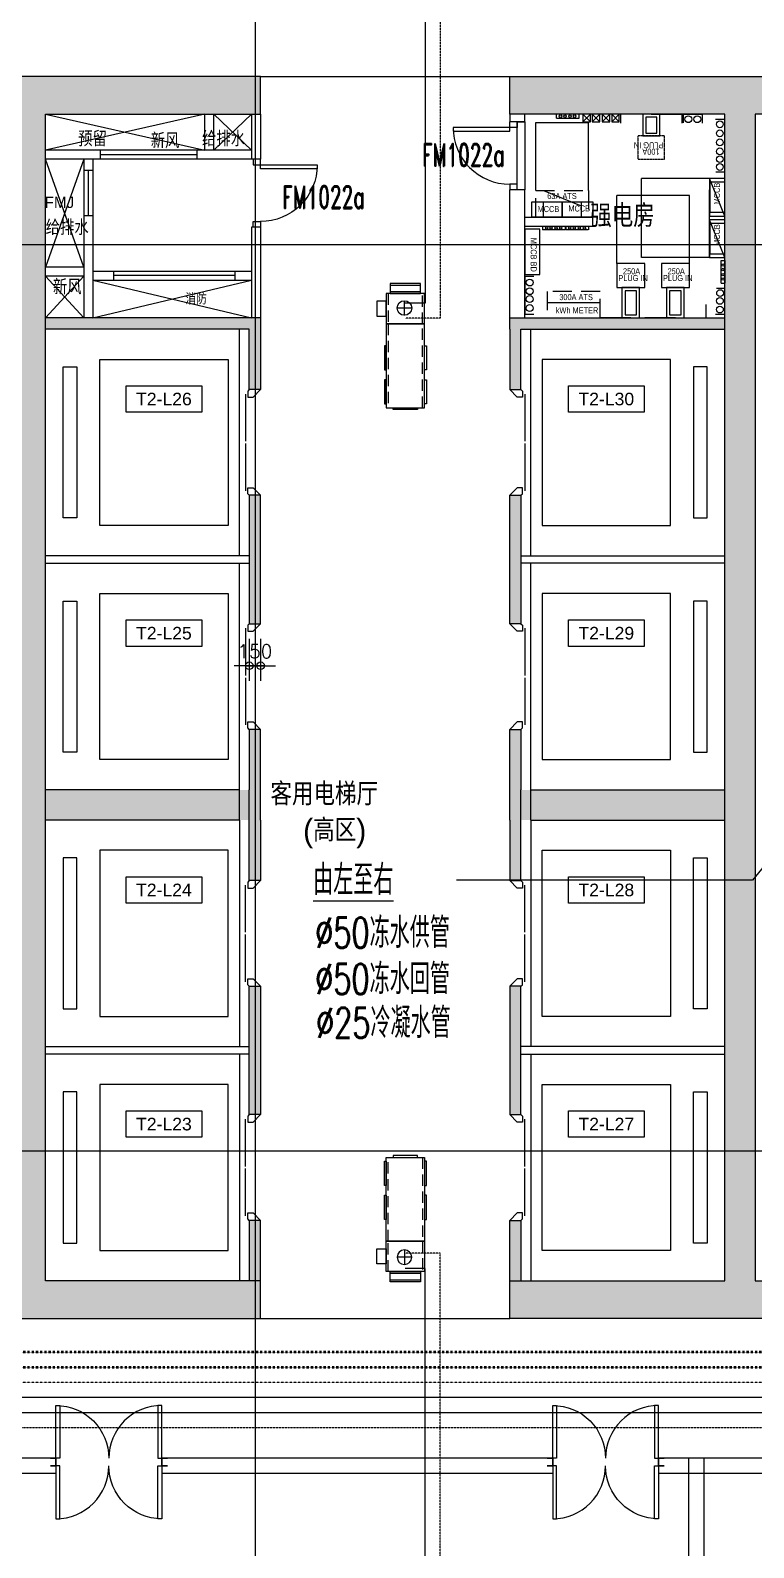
# Model space of a CAD drawing. Header units: inches. Extents: x -10386 to 73614, y -7144 to 52256.
# Drawn here: x 21020 to 30602, y 11104 to 31194 of the extents above; entities that cross this region are included whole.
import ezdxf
from ezdxf.enums import TextEntityAlignment as Align

# ---------------------------------------------------------------- set-up
doc = ezdxf.new("R2010")
doc.units = ezdxf.units.IN
doc.header["$MEASUREMENT"] = 0
for name, pattern in [('C-1205-1217-T2 PLAN$0$DASHDOT1', [0.6, 0.4, -0.1, 0, -0.1]), ('DASH1', [0.35, 0.25, -0.1]), ('DASH2', [0.6, 0.5, -0.1]), ('DASHED', [0.75, 0.5, -0.25]), ('HIDDEN', [0.375, 0.25, -0.125])]:
    doc.linetypes.add(name, pattern=pattern)
for name, color, linetype in [('arch', 8, 'Continuous'), ('暖-设备-AHU', 6, 'Continuous'), ('暖-设备-VAV', 6, 'Continuous'), ('暖通-空调-水管標注', 4, 'Continuous')]:
    doc.layers.add(name, color=color, linetype=linetype)
for name, color, linetype, lineweight in [('暖通-空调-冷凝水管', 140, 'DASH2', 50), ('暖通-空调-冷水供水管', 4, 'Continuous', 25), ('暖通-空调-冷水回水管', 4, 'DASHED', 25), ('暖通-空调-热水供水管', 1, 'Continuous', 25), ('暖通-空调-热水回水管', 1, 'DASHED', 25)]:
    doc.layers.add(name, color=color, linetype=linetype, lineweight=lineweight)
doc.styles.add('C-1205-1217-T2 PLAN$0$SA-RS-HZ15', font='sa-rs.shx', dxfattribs={"height": 150, "bigfont": 'sa-hz.shx'})
doc.styles.add('ELV', font='romans.shx', dxfattribs={"width": 0.8})
doc.styles.add('SA-RS-HZ15', font='sa-rs.shx', dxfattribs={"height": 150, "bigfont": 'sa-hz.shx'})
doc.styles.add('SA-RS-HZ2', font='sa-rs.shx', dxfattribs={"height": 200, "bigfont": 'sa-hz.shx'})
doc.styles.add('SIMPLEX', font='romand.shx', dxfattribs={"bigfont": 'sa-hz.shx'})
doc.styles.get("Standard").update_dxf_attribs({"font": 'arial.ttf'})
doc.styles.add('TXT2', font='romans.shx', dxfattribs={"height": 180})
doc.styles.add('XD2008', font='TXT1.SHX', dxfattribs={"width": 0.7, "bigfont": 'HZDX.SHX'})
doc.dimstyles.new('BTXT2', dxfattribs={"dimscale": 100, "dimtxt": 2.5, "dimasz": 1, "dimexe": 2, "dimexo": 2, "dimgap": 1, "dimtad": 1, "dimdec": 0, "dimrnd": 1, "dimzin": 0, "dimdsep": 46, "dimtxsty": 'TXT2', "dimblk": 'CIRDIM', "dimcen": 1, "dimdle": 2, "dimclrt": 7, "dimadec": 0, "dimazin": 0, "dimtfac": 1, "dimtdec": 0, "dimtix": 1, "dimtmove": 2, "dimatfit": 3, "dimfxl": 1, "dimtvp": 0.7, "dimtolj": 1, "dimtzin": 0, "dimarcsym": 0})
doc.dimstyles.new('ELV', dxfattribs={"dimtxt": 250, "dimasz": 500, "dimexe": 100, "dimexo": 100, "dimgap": 100, "dimtad": 1, "dimdec": 0, "dimrnd": 10, "dimzin": 0, "dimdsep": 46, "dimtxsty": 'ELV', "dimblk": 'OBLIQUE', "dimcen": 100, "dimclrd": 256, "dimclre": 256, "dimclrt": 256, "dimadec": 0, "dimazin": 0, "dimtfac": 1, "dimtdec": 0, "dimtofl": 0, "dimtmove": 0, "dimatfit": 3, "dimfxl": 1, "dimtolj": 1, "dimtzin": 0, "dimarcsym": 0})

# ---------------------------------------------------------------- blocks, each defined once
blk = doc.blocks.new('CIRDIM')
at = {"color": 0}
blk.add_line((2, 0), (-1, 0), dxfattribs=at)
blk.add_circle((0, 0), 0.5, dxfattribs=at)
blk = doc.blocks.new('*D17')
at = {"layer": 'arch', "color": 0, "lineweight": -2, "transparency": 16777216}
for p, q in [((23920, 23137), (23920, 22582)), ((24070, 23137), (24070, 22582)), ((23820, 22782), (23720, 22782)), ((23920, 22782), (24070, 22782)), ((24170, 22782), (24270, 22782))]:
    blk.add_line(p, q, dxfattribs=at)
at = {"layer": 'Defpoints', "color": 0, "transparency": 16777216}
for p in [(23920, 23337), (24070, 23337), (24070, 22782)]:
    blk.add_point(p, dxfattribs=at)
at = {"layer": 'arch', "color": 0, "lineweight": -2, "transparency": 16777216, "xscale": 100, "yscale": 100, "zscale": 100}
blk.add_blockref('CIRDIM', (23920, 22782), dxfattribs=at)
at = {"layer": 'arch', "color": 0, "lineweight": -2, "transparency": 16777216, "xscale": 100, "yscale": 100, "zscale": 100, "rotation": 180}
blk.add_blockref('CIRDIM', (24070, 22782), dxfattribs=at)
at = {"layer": 'arch', "color": 7, "transparency": 16777216, "insert": (23995, 22972), "char_height": 180, "attachment_point": 5, "style": 'TXT2'}
blk.add_mtext('\\A1;150', dxfattribs=at)
blk = doc.blocks.new('A$C1B2B0464')
for p, q in [((-193, 266), (-386, 266)), ((-290, 363), (-290, 170))]:
    blk.add_line(p, q)
blk.add_circle((-290, 266), 96.8)
at = {"layer": '暖-设备-VAV', "ltscale": 600}
for points in [[(-616, 77), (-480, 77), (-480, 480), (-616, 480)], [(-480, 532), (-480, 25), (-80, 25), (-80, 532)], [(-80, 532), (-80, 25), (-80, 25), (-80, 532)], [(-80, 532), (-80, 25), (1030, 25), (1030, 532)], [(529, 532), (209, 532), (209, 557), (529, 557)], [(980, 532), (660, 532), (660, 557), (980, 557)], [(1030, 118), (1030, 438), (1055, 438), (1055, 118)], [(-380, 25), (-380, -101), (-180, -101), (-180, 25)], [(529, 25), (209, 25), (209, 0), (529, 0)], [(980, 25), (660, 25), (660, 0), (980, 0)]]:
    blk.add_lwpolyline(points, close=True, dxfattribs=at)
at = {"layer": '暖-设备-VAV', "color": 1, "ltscale": 600}
for points in [[(-591, 77), (-591, 480), (-616, 480), (-616, 77)], [(-480, 77), (-480, 480), (-505, 480), (-505, 77)]]:
    blk.add_lwpolyline(points, close=True, dxfattribs=at)
at = {"layer": '暖-设备-VAV', "color": 1, "linetype": 'HIDDEN', "ltscale": 600}
for points in [[(-480, 507), (-480, 50), (-80, 50), (-80, 507)], [(-80, 507), (-80, 50), (-80, 50), (-80, 507)], [(-80, 507), (-80, 50), (1030, 50), (1030, 507)]]:
    blk.add_lwpolyline(points, close=True, dxfattribs=at)
blk = doc.blocks.new('_Oblique')
at = {"color": 0, "lineweight": -2}
blk.add_line((-0.5, -0.5), (0.5, 0.5), dxfattribs=at)

msp = doc.modelspace()

# ---------------------------------------------------------------- hatches: boundary and pattern name
at = {"layer": 'arch'}
for points in [[(24070, 30082.5), (24070, 30582.5), (20820, 30582.5), (20820, 14137.5), (24070, 14137.5), (24070, 14637.5), (21220, 14637.5), (21220, 30082.5)], [(30620, 14637.5), (33470, 14637.5), (33470, 14137.5), (27370, 14137.5), (27370, 14637.5), (30220, 14637.5), (30220, 30082.5), (27370, 30082.5), (27370, 30582.5), (33470, 30582.5), (33470, 30082.5), (30620, 30082.5)], [(24070, 27237.5), (23920, 27237.5), (23920, 26437.5), (24070, 26437.5)], [(27370, 27237.5), (27520, 27237.5), (27520, 26437.5), (27370, 26437.5)], [(24070, 25037.5), (23920, 25037.5), (23920, 23337.5), (24070, 23337.5)], [(27370, 25037.5), (27520, 25037.5), (27520, 23337.5), (27370, 23337.5)], [(24070, 21937.5), (23920, 21937.5), (23920, 21137.5), (24070, 21137.5)], [(27370, 21937.5), (27520, 21937.5), (27520, 21137.5), (27370, 21137.5)], [(24070, 21137.5), (23920, 21137.5), (23920, 20737.5), (24070, 20737.5)], [(27520, 21137.5), (27370, 21137.5), (27370, 20737.5), (27520, 20737.5)], [(24070, 19937.5), (23920, 19937.5), (23920, 20737.5), (24070, 20737.5)], [(27370, 19937.5), (27520, 19937.5), (27520, 20737.5), (27370, 20737.5)], [(24070, 16837.5), (23920, 16837.5), (23920, 18537.5), (24070, 18537.5)], [(27370, 16837.5), (27520, 16837.5), (27520, 18537.5), (27370, 18537.5)], [(24070, 14637.5), (23920, 14637.5), (23920, 15437.5), (24070, 15437.5)], [(27370, 14637.5), (27520, 14637.5), (27520, 15437.5), (27370, 15437.5)]]:
    msp.add_hatch(color=256, dxfattribs=at).paths.add_polyline_path(points)
h = msp.add_hatch(color=256, dxfattribs=at)
h.paths.add_polyline_path([(30220, 27387.5), (27370, 27387.5), (27370, 27237.5), (30220, 27237.5)])
h.paths.add_polyline_path([(24000, 27387.5), (21220, 27387.5), (21220, 27237.5), (24000, 27237.5)])
h.paths.add_polyline_path([(24070, 27387.5), (24000, 27387.5), (24000, 27237.5), (24070, 27237.5)])
h = msp.add_hatch(color=256, dxfattribs=at)
h.paths.add_polyline_path([(23920, 20737.5), (23920, 21137.5), (21220, 21137.5), (21220, 20737.5)])
h.paths.add_polyline_path([(30220, 20737.5), (30220, 21137.5), (27520, 21137.5), (27520, 20737.5)])

# ---------------------------------------------------------------- linework, layer by layer
for p, q in [((24070, 30582.5), (27370, 30582.5)), ((21220, 30082.5), (23330, 29607.5)), ((23330, 30082.5), (21220, 29607.5)), ((23330, 29607.5), (23330, 30082.5)), ((23450, 29607.5), (23450, 30082.5)), ((23450, 30082.5), (23950, 29607.5)), ((23950, 30082.5), (23450, 29607.5)), ((23950, 30082.5), (23950, 29487.5)), ((24070, 30082.5), (24070, 29487.5)), ((27370, 30082.5), (27370, 29982.5)), ((27570, 29982.5), (27370, 29982.5)), ((27570, 29982.5), (27570, 30082.5)), ((27715.9, 29072.5), (27715.9, 29972.5)), ((27715.9, 29972.5), (28415.9, 29972.5)), ((28288.8, 30082.5), (27988.8, 30082.5)), ((27988.8, 30032.5), (27988.8, 30082.5)), ((27988.8, 30032.5), (28288.8, 30032.5)), ((28288.8, 30032.5), (28288.8, 30082.5)), ((28438.8, 30082.5), (28338.8, 29982.5)), ((28338.8, 30082.5), (28438.8, 29982.5)), ((28415.9, 29072.5), (28415.9, 29972.5)), ((28563.8, 30082.5), (28463.8, 29982.5)), ((28463.8, 30082.5), (28563.8, 29982.5)), ((28697.3, 30082.5), (28597.3, 29982.5)), ((28597.3, 30082.5), (28697.3, 29982.5)), ((28822.3, 30082.5), (28722.3, 29982.5)), ((28722.3, 30082.5), (28822.3, 29982.5)), ((28838.8, 30082.5), (28838.8, 29963.5)), ((29244.8, 30082.5), (28838.8, 30082.5)), ((28838.8, 30082.5), (28838.8, 29968)), ((29244.8, 30082.5), (29650.8, 30082.5)), ((29650.8, 30082.5), (29650.8, 29963.5)), ((29670.3, 30082.5), (29670.3, 29968)), ((29670.3, 30082.5), (29920.3, 30082.5)), ((29920.3, 30082.5), (29920.3, 29963.5)), ((30094.8, 30018), (30219.8, 30018)), ((30219.8, 29318), (30219.8, 30018)), ((23950, 29607.5), (21220, 29607.5)), ((21950, 29487.5), (21950, 29607.5)), ((23230, 29487.5), (23230, 29607.5)), ((21730, 28057.5), (21220, 29487.5)), ((21730, 29487.5), (21220, 28057.5)), ((23950, 29487.5), (21220, 29487.5)), ((21730, 29487.5), (21730, 27387.5)), ((21850, 29337.5), (21730, 29337.5)), ((21850, 29487.5), (21850, 27387.5)), ((24070, 29487.5), (23950, 29487.5)), ((30016.6, 29231.3), (29116.6, 29231.3)), ((29116.6, 28186.4), (29116.6, 29231.3)), ((30219.8, 28733.9), (30016.6, 29231.3)), ((30219.8, 29318), (30100.7, 29318)), ((27370, 27237.5), (27370, 29082.5)), ((27570, 29082.5), (27370, 29082.5)), ((27570, 27387.5), (27570, 29082.5)), ((27815.9, 29072.5), (28315.9, 28869.3)), ((29750.3, 29007.5), (28789.3, 29007.2)), ((28789.3, 28107.2), (28789.3, 29007.2)), ((29750.3, 28107.5), (29750.3, 29007.5)), ((30016.6, 28183.9), (30016.6, 29083.9)), ((21850, 28737.5), (21730, 28737.5)), ((23950, 28587.5), (23950, 27387.5)), ((24070, 28587.5), (23950, 28587.5)), ((24070, 28587.5), (24070, 27237.5)), ((27570, 28722.5), (28470, 28722.5)), ((27570, 28602.5), (28470, 28602.5)), ((27804.5, 28602.5), (28104.5, 28602.5)), ((27804.5, 28602.5), (27804.5, 28552.5)), ((28104.5, 28552.5), (27804.5, 28552.5)), ((28104.5, 28602.5), (28104.5, 28552.5)), ((28112, 28602.5), (28412, 28602.5)), ((28112, 28602.5), (28112, 28552.5)), ((28412, 28552.5), (28112, 28552.5)), ((28412.1, 28602.5), (28412.1, 28552.5)), ((28470, 28602.5), (28470, 28722.5)), ((30219.8, 28186.4), (30016.6, 28683.9)), ((30016.6, 28186.4), (29116.6, 28186.4)), ((30169.8, 27846), (30169.8, 28146)), ((30169.8, 28146), (30219.8, 28146)), ((30219.8, 28146), (30219.8, 27846)), ((21730, 28057.5), (21220, 28057.5)), ((21730, 27937.5), (21220, 27937.5)), ((21730, 27387.5), (21220, 27937.5)), ((21730, 27937.5), (21220, 27387.5)), ((21850, 28007.5), (23950, 28007.5)), ((22125, 27887.5), (22125, 28007.5)), ((23733.8, 27887.5), (23733.8, 28007.5)), ((27570, 27937.6), (27689, 27937.6)), ((27570, 27937.5), (27570, 27437.6)), ((21850, 27887.5), (23950, 27887.5)), ((21850, 27387.5), (23950, 27887.5)), ((21850, 27887.5), (23950, 27387.5)), ((30220, 27774.8), (30108, 27774.8)), ((30169.8, 27846), (30219.8, 27846)), ((30220, 27437.5), (30220, 27774.8)), ((28568.3, 27387.5), (28568.3, 27562.7)), ((29971.3, 27387.5), (29971.3, 27562.7)), ((29971.3, 27387.5), (29971.3, 27562.7)), ((24070, 27387.5), (21220, 27387.5)), ((27370, 27387.5), (30220, 27387.5)), ((27570, 27437.6), (27689, 27437.6)), ((28974.3, 27387.5), (28568.3, 27387.5)), ((28974.3, 27387.5), (29380.3, 27387.5)), ((29565.3, 27387.5), (29159.3, 27387.5)), ((29565.3, 27387.5), (29971.3, 27387.5)), ((30095, 27437.5), (30220.2, 27437.5)), ((23920, 27237.5), (21220, 27237.5)), ((27520, 27237.5), (30220, 27237.5)), ((23790, 21137.5), (21220, 21137.5)), ((23790, 20737.5), (23790, 21137.5)), ((23920, 20737.5), (23920, 21137.5)), ((24070, 20737.5), (24070, 21137.5)), ((27370, 20737.5), (27370, 21137.5)), ((27520, 20737.5), (27520, 21137.5)), ((27650, 21137.5), (30220, 21137.5)), ((27650, 20737.5), (27650, 21137.5)), ((23790, 20737.5), (21220, 20737.5)), ((27650, 20737.5), (30220, 20737.5)), ((24070, 14137.5), (27370, 14137.5))]:
    msp.add_line(p, q, dxfattribs=at)
at = {"layer": 'arch', "linetype": 'DASH1'}
for p, q in [((23230, 29547.5), (21950, 29547.5)), ((21790, 28737.5), (21790, 29337.5)), ((23733.8, 27947.5), (22125, 27947.5))]:
    msp.add_line(p, q, dxfattribs=at)
at = {"layer": 'arch', "ltscale": 0.05}
msp.add_line((28568.3, 27587.5), (27868.3, 27587.5), dxfattribs=at)
at = {"layer": 'arch', "extrusion": (0, 0, -1)}
for p, q in [((23790, 24237.5), (23790, 27237.5)), ((27650, 24237.5), (27650, 27237.5)), ((23870, 26377.5), (23870, 25752.5)), ((27570, 26377.5), (27570, 25752.5)), ((23870, 25722.5), (23870, 25097.5)), ((27570, 25722.5), (27570, 25097.5)), ((23920, 25037.5), (23920, 23337.5)), ((24070, 25037.5), (23920, 25037.5)), ((24070, 23337.5), (24070, 25037.5)), ((27370, 23337.5), (27370, 25037.5)), ((27370, 25037.5), (27520, 25037.5)), ((27520, 25037.5), (27520, 23337.5)), ((23920, 24237.5), (21220, 24237.5)), ((21220, 24137.5), (23920, 24137.5)), ((23790, 21137.5), (23790, 24137.5)), ((27520, 24237.5), (30220, 24237.5)), ((30220, 24137.5), (27520, 24137.5)), ((27650, 21137.5), (27650, 24137.5)), ((23920, 23337.5), (24070, 23337.5)), ((27520, 23337.5), (27370, 23337.5)), ((23870, 23277.5), (23870, 22652.5)), ((27570, 23277.5), (27570, 22652.5)), ((23870, 22622.5), (23870, 21997.5)), ((27570, 22622.5), (27570, 21997.5)), ((23790, 20737.5), (23790, 17737.5)), ((27650, 20737.5), (27650, 17737.5)), ((23870, 19252.5), (23870, 19877.5)), ((27570, 19252.5), (27570, 19877.5)), ((23870, 18597.5), (23870, 19222.5)), ((27570, 18597.5), (27570, 19222.5)), ((23920, 16837.5), (23920, 18537.5)), ((23920, 18537.5), (24070, 18537.5)), ((24070, 18537.5), (24070, 16837.5)), ((27520, 18537.5), (27370, 18537.5)), ((27370, 18537.5), (27370, 16837.5)), ((27520, 16837.5), (27520, 18537.5)), ((21220, 17737.5), (23920, 17737.5)), ((30220, 17737.5), (27520, 17737.5)), ((23920, 17637.5), (21220, 17637.5)), ((23790, 17637.5), (23790, 14637.5)), ((27520, 17637.5), (30220, 17637.5)), ((27650, 17637.5), (27650, 14637.5)), ((23870, 16152.5), (23870, 16777.5)), ((24070, 16837.5), (23920, 16837.5)), ((27370, 16837.5), (27520, 16837.5)), ((27570, 16152.5), (27570, 16777.5)), ((23870, 15497.5), (23870, 16122.5)), ((27570, 15497.5), (27570, 16122.5))]:
    msp.add_line(p, q, dxfattribs=at)
at = {"layer": 'arch', "linetype": 'C-1205-1217-T2 PLAN$0$DASHDOT1', "ltscale": 2}
for p, q in [((21360, 12287.5), (12560, 12287.5)), ((27940.2, 12287.5), (22760, 12287.5)), ((38160, 12287.5), (29340.2, 12287.5)), ((29744.5, 140), (29744.5, 12287.5)), ((29944.5, 140), (29944.5, 12287.5)), ((21360, 12087.5), (12560, 12087.5)), ((27940.2, 12087.5), (22760, 12087.5)), ((38160, 12087.5), (29340.2, 12087.5))]:
    msp.add_line(p, q, dxfattribs=at)
at = {"layer": 'arch', "ltscale": 0.02}
for points in [[(24000, 48856.2), (24000, -1780)], [(-4918.1, 28360), (61637.1, 28360)], [(-5389.1, 16360), (61166.2, 16360)]]:
    msp.add_lwpolyline(points, dxfattribs=at)
at = {"layer": 'arch'}
msp.add_lwpolyline([(24070, 30082.5), (24070, 30582.5), (20820, 30582.5), (20820, 14137.5), (24070, 14137.5), (24070, 14637.5), (21220, 14637.5), (21220, 30082.5), (24070, 30082.5)], dxfattribs=at)
for points in [[(30620, 14637.5), (33470, 14637.5), (33470, 14137.5), (27370, 14137.5), (27370, 14637.5), (30220, 14637.5), (30220, 30082.5), (27370, 30082.5), (27370, 30582.5), (33470, 30582.5), (33470, 30082.5), (30620, 30082.5)], [(27470, 29982.5), (27570, 29982.5), (27570, 29082.5), (27470, 29082.5)], [(28338.8, 29982.5), (28438.8, 29982.5), (28438.8, 30082.5), (28338.8, 30082.5)], [(28463.8, 29982.5), (28563.8, 29982.5), (28563.8, 30082.5), (28463.8, 30082.5)], [(28597.3, 29982.5), (28697.3, 29982.5), (28697.3, 30082.5), (28597.3, 30082.5)], [(28722.3, 29982.5), (28822.3, 29982.5), (28822.3, 30082.5), (28722.3, 30082.5)], [(29357.2, 30082.5), (29132.4, 30082.5), (29132.4, 29795.5), (29357.2, 29795.5)], [(29357.2, 30082.5), (29132.4, 30082.5), (29132.4, 29795.5), (29357.2, 29795.5)], [(29318.5, 30043.1), (29175, 30043.1), (29175, 29832.6), (29318.5, 29832.6)], [(29318.5, 30043.1), (29175, 30043.1), (29175, 29832.6), (29318.5, 29832.6)], [(30016.6, 29231.3), (30016.6, 28733.9), (30219.8, 28733.9), (30219.8, 29231.3)], [(30019.8, 28785.1), (30219.8, 28785.1), (30219.8, 29185.1), (30019.8, 29185.1)], [(27662, 28722.5), (27662, 28922.5), (28062, 28922.5), (28062, 28722.5)], [(28315.9, 28722.5), (27815.9, 28722.5), (27815.9, 28925.7), (28315.9, 28925.7)], [(28070, 28722.5), (28070, 28922.5), (28470, 28922.5), (28470, 28722.5)], [(27770, 27962.5), (27770, 28562.5), (27570, 28562.5), (27570, 27962.5)], [(30016.6, 28683.9), (30016.6, 28186.4), (30219.8, 28186.4), (30219.8, 28683.9)], [(30019.8, 28235.1), (30219.8, 28235.1), (30219.8, 28635.1), (30019.8, 28635.1)], [(28789.3, 27787.5), (29159.3, 27787.5), (29159.3, 28107.5), (28789.3, 28107.5)], [(29380.3, 27787.5), (29750.3, 27787.5), (29750.3, 28107.5), (29380.3, 28107.5)], [(28856.8, 27387.5), (29091.8, 27387.5), (29091.8, 27787.5), (28856.8, 27787.5)], [(28897.8, 27428.5), (29050.8, 27428.5), (29050.8, 27746.5), (28897.8, 27746.5)], [(29447.8, 27387.5), (29682.8, 27387.5), (29682.8, 27787.5), (29447.8, 27787.5)], [(29488.8, 27428.5), (29641.8, 27428.5), (29641.8, 27746.5), (29488.8, 27746.5)], [(21940, 24637.5), (21940, 26837.5), (23640, 26837.5), (23640, 24637.5)], [(29500, 24637.5), (29500, 26837.5), (27800, 26837.5), (27800, 24637.5)], [(23289.8, 26137.5), (22289.8, 26137.5), (22289.8, 26487.5), (23289.8, 26487.5)], [(29150.2, 26137.5), (28150.2, 26137.5), (28150.2, 26487.5), (29150.2, 26487.5)], [(21940, 21537.5), (21940, 23737.5), (23640, 23737.5), (23640, 21537.5)], [(29500, 21537.5), (29500, 23737.5), (27800, 23737.5), (27800, 21537.5)], [(23289.8, 23037.5), (22289.8, 23037.5), (22289.8, 23387.5), (23289.8, 23387.5)], [(29150.2, 23037.5), (28150.2, 23037.5), (28150.2, 23387.5), (29150.2, 23387.5)], [(21940, 20337.5), (21940, 18137.5), (23640, 18137.5), (23640, 20337.5)], [(29500, 20337.5), (29500, 18137.5), (27800, 18137.5), (27800, 20337.5)], [(23289.8, 19637.5), (22289.8, 19637.5), (22289.8, 19987.5), (23289.8, 19987.5)], [(29150.5, 19637.5), (28150.5, 19637.5), (28150.5, 19987.5), (29150.5, 19987.5)], [(21940, 17237.5), (21940, 15037.5), (23640, 15037.5), (23640, 17237.5)], [(29500, 17237.5), (29500, 15037.5), (27800, 15037.5), (27800, 17237.5)], [(23289.8, 16537.5), (22289.8, 16537.5), (22289.8, 16887.5), (23289.8, 16887.5)], [(29150.2, 16537.5), (28150.2, 16537.5), (28150.2, 16887.5), (29150.2, 16887.5)]]:
    msp.add_lwpolyline(points, close=True, dxfattribs=at)
at = {"layer": 'arch', "extrusion": (0, 0, -1)}
for points in [[(-27470, 29982.5), (-27470, 29907.5), (-27370, 29907.5), (-27370, 29982.5)], [(-23970, 29487.5), (-23970, 29412.5), (-24070, 29412.5), (-24070, 29487.5)], [(-27470, 29082.5), (-27470, 29157.5), (-27370, 29157.5), (-27370, 29082.5)], [(-23970, 28587.5), (-23970, 28662.5), (-24070, 28662.5), (-24070, 28587.5)], [(-24070, 27237.5), (-24070, 26437.5), (-23920, 26437.5), (-23920, 27237.5)], [(-27370, 27237.5), (-27370, 26437.5), (-27520, 26437.5), (-27520, 27237.5)], [(-21455, 24737.5), (-21455, 26737.5), (-21635, 26737.5), (-21635, 24737.5), (-21455, 24737.5)], [(-29985, 24737.5), (-29985, 26737.5), (-29805, 26737.5), (-29805, 24737.5), (-29985, 24737.5)], [(-23920, 26437.5), (-23900, 26417.5), (-23900, 26337.5), (-23970, 26337.5), (-24070, 26437.5)], [(-27520, 26437.5), (-27540, 26417.5), (-27540, 26337.5), (-27470, 26337.5), (-27370, 26437.5)], [(-23920, 25037.5), (-23900, 25057.5), (-23900, 25137.5), (-23970, 25137.5), (-24070, 25037.5)], [(-27520, 25037.5), (-27540, 25057.5), (-27540, 25137.5), (-27470, 25137.5), (-27370, 25037.5)], [(-21455, 21637.5), (-21455, 23637.5), (-21635, 23637.5), (-21635, 21637.5), (-21455, 21637.5)], [(-29985, 21637.5), (-29985, 23637.5), (-29805, 23637.5), (-29805, 21637.5), (-29985, 21637.5)], [(-23920, 23337.5), (-23900, 23317.5), (-23900, 23237.5), (-23970, 23237.5), (-24070, 23337.5)], [(-27520, 23337.5), (-27540, 23317.5), (-27540, 23237.5), (-27470, 23237.5), (-27370, 23337.5)], [(-23920, 21937.5), (-23900, 21957.5), (-23900, 22037.5), (-23970, 22037.5), (-24070, 21937.5)], [(-24070, 21137.5), (-24070, 21937.5), (-23920, 21937.5), (-23920, 21137.5)], [(-27520, 21937.5), (-27540, 21957.5), (-27540, 22037.5), (-27470, 22037.5), (-27370, 21937.5)], [(-27370, 21137.5), (-27370, 21937.5), (-27520, 21937.5), (-27520, 21137.5)], [(-24070, 20737.5), (-24070, 19937.5), (-23920, 19937.5), (-23920, 20737.5)], [(-27370, 20737.5), (-27370, 19937.5), (-27520, 19937.5), (-27520, 20737.5)], [(-21455, 20237.5), (-21455, 18237.5), (-21635, 18237.5), (-21635, 20237.5), (-21455, 20237.5)], [(-29985, 20237.5), (-29985, 18237.5), (-29805, 18237.5), (-29805, 20237.5), (-29985, 20237.5)], [(-23920, 19937.5), (-23900, 19917.5), (-23900, 19837.5), (-23970, 19837.5), (-24070, 19937.5)], [(-27520, 19937.5), (-27540, 19917.5), (-27540, 19837.5), (-27470, 19837.5), (-27370, 19937.5)], [(-23920, 18537.5), (-23900, 18557.5), (-23900, 18637.5), (-23970, 18637.5), (-24070, 18537.5)], [(-27520, 18537.5), (-27540, 18557.5), (-27540, 18637.5), (-27470, 18637.5), (-27370, 18537.5)], [(-21455, 17137.5), (-21455, 15137.5), (-21635, 15137.5), (-21635, 17137.5), (-21455, 17137.5)], [(-29985, 17137.5), (-29985, 15137.5), (-29805, 15137.5), (-29805, 17137.5), (-29985, 17137.5)], [(-23920, 16837.5), (-23900, 16817.5), (-23900, 16737.5), (-23970, 16737.5), (-24070, 16837.5)], [(-27520, 16837.5), (-27540, 16817.5), (-27540, 16737.5), (-27470, 16737.5), (-27370, 16837.5)], [(-23920, 15437.5), (-23900, 15457.5), (-23900, 15537.5), (-23970, 15537.5), (-24070, 15437.5)], [(-27520, 15437.5), (-27540, 15457.5), (-27540, 15537.5), (-27470, 15537.5), (-27370, 15437.5)], [(-24070, 14637.5), (-24070, 15437.5), (-23920, 15437.5), (-23920, 14637.5)], [(-27370, 14637.5), (-27370, 15437.5), (-27520, 15437.5), (-27520, 14637.5)], [(-21285, 12287.5), (-21360, 12287.5), (-21360, 12187.5), (-21285, 12187.5)], [(-21285, 12187.5), (-21360, 12187.5), (-21360, 12287.5), (-21285, 12287.5)], [(-22835, 12287.5), (-22760, 12287.5), (-22760, 12187.5), (-22835, 12187.5)], [(-22835, 12187.5), (-22760, 12187.5), (-22760, 12287.5), (-22835, 12287.5)], [(-27865.2, 12287.5), (-27940.2, 12287.5), (-27940.2, 12187.5), (-27865.2, 12187.5)], [(-27865.2, 12187.5), (-27940.2, 12187.5), (-27940.2, 12287.5), (-27865.2, 12287.5)], [(-29415.2, 12287.5), (-29340.2, 12287.5), (-29340.2, 12187.5), (-29415.2, 12187.5)], [(-29415.2, 12187.5), (-29340.2, 12187.5), (-29340.2, 12287.5), (-29415.2, 12287.5)]]:
    msp.add_lwpolyline(points, dxfattribs=at)
for points in [[(-26620, 29907.5), (-26620, 29857.5), (-27370, 29857.5), (-27370, 29907.5), (-26620, 29907.5, -0.4142136), (-27370, 29157.5, -0.4142136)], [(-24820, 29412.5), (-24820, 29362.5), (-24070, 29362.5), (-24070, 29412.5), (-24820, 29412.5, 0.4142136), (-24070, 28662.5, 0.4142136)], [(-21360, 12987.5), (-21410, 12987.5), (-21410, 12287.5), (-21360, 12287.5), (-21360, 12987.5, 0.4142136), (-22060, 12287.5, 0.4142136)], [(-22760, 12987.5), (-22710, 12987.5), (-22710, 12287.5), (-22760, 12287.5), (-22760, 12987.5, -0.4142136), (-22060, 12287.5, -0.4142136)], [(-27940.2, 12987.5), (-27990.2, 12987.5), (-27990.2, 12287.5), (-27940.2, 12287.5), (-27940.2, 12987.5, 0.4142136), (-28640.2, 12287.5, 0.4142136)], [(-29340.2, 12987.5), (-29290.2, 12987.5), (-29290.2, 12287.5), (-29340.2, 12287.5), (-29340.2, 12987.5, -0.4142136), (-28640.2, 12287.5, -0.4142136)], [(-21360, 11487.5), (-21410, 11487.5), (-21410, 12187.5), (-21360, 12187.5), (-21360, 11487.5, -0.4142136), (-22060, 12187.5, -0.4142136)], [(-22760, 11487.5), (-22710, 11487.5), (-22710, 12187.5), (-22760, 12187.5), (-22760, 11487.5, 0.4142136), (-22060, 12187.5, 0.4142136)], [(-27940.2, 11487.5), (-27990.2, 11487.5), (-27990.2, 12187.5), (-27940.2, 12187.5), (-27940.2, 11487.5, -0.4142136), (-28640.2, 12187.5, -0.4142136)], [(-29340.2, 11487.5), (-29290.2, 11487.5), (-29290.2, 12187.5), (-29340.2, 12187.5), (-29340.2, 11487.5, 0.4142136), (-28640.2, 12187.5, 0.4142136)]]:
    msp.add_lwpolyline(points, format="xyb", dxfattribs=at)
at = {"layer": 'arch', "linetype": 'HIDDEN'}
msp.add_lwpolyline([(29421.7, 29795.5), (29067.8, 29795.5), (29067.8, 29489.5), (29421.7, 29489.5)], close=True, dxfattribs=at)
msp.add_lwpolyline([(29421.7, 29795.5), (29067.8, 29795.5), (29067.8, 29489.5), (29421.7, 29489.5)], close=True, dxfattribs=at)
at = {"layer": 'arch', "linetype": 'HIDDEN', "ltscale": 1000}
for points in [[(28415.9, 28722.5), (27715.9, 28722.5), (27715.9, 29072.5), (28415.9, 29072.5)], [(27868.3, 27387.5), (28568.3, 27387.5), (28568.3, 27737.5), (27868.3, 27737.5)]]:
    msp.add_lwpolyline(points, close=True, dxfattribs=at)
at = {"layer": 'arch'}
for centre, radius in [((28043.1, 30057.8), 16), ((28102.3, 30057.8), 16), ((28170, 30057.8), 16), ((28229.2, 30057.8), 16), ((29736.7, 30017.1), 45), ((29855.7, 30017.1), 45), ((30154.4, 29950.1), 45), ((30154.4, 29830.6), 45), ((30154.4, 29710.6), 45), ((30154.4, 29591.6), 45), ((30154.4, 29488.4), 45), ((30154.4, 29385.2), 45), ((27858.8, 28577.2), 16), ((27918, 28577.2), 16), ((27985.6, 28577.2), 16), ((28044.8, 28577.2), 16), ((28166.3, 28577.2), 16), ((28225.5, 28577.2), 16), ((28293.1, 28577.2), 16), ((28360.8, 28577.2), 16), ((30195.1, 28086.3), 16), ((30195.1, 28027.2), 16), ((30195.1, 27959.5), 16), ((27635.4, 27854.2), 45), ((27635.4, 27739.7), 45), ((30157.8, 27715.1), 45), ((30195.1, 27900.3), 16), ((27635.4, 27636.5), 45), ((27635.4, 27517.5), 45), ((30154.6, 27611.9), 45), ((30154.6, 27497.4), 45)]:
    msp.add_circle(centre, radius, dxfattribs=at)
at = {"layer": '暖通-空调-冷凝水管', "ltscale": 0.1}
for p, q in [((35204, 13690.7), (14280, 13690.7)), ((35404, 13490.7), (14080, 13490.7))]:
    msp.add_line(p, q, dxfattribs=at)
at = {"layer": '暖通-空调-冷水供水管'}
msp.add_line((36004, 12890.7), (13480, 12890.7), dxfattribs=at)
at = {"layer": '暖通-空调-冷水回水管'}
msp.add_line((36204, 12690.7), (13280, 12690.7), dxfattribs=at)
at = {"layer": '暖通-空调-热水供水管'}
for p, q in [((26250.3, 38163.1), (26250.3, 27582.1)), ((26250.3, 27582.1), (25984, 27582.1)), ((26250.3, 14801.5), (25984, 14801.5)), ((26250.3, 6840.6), (26250.3, 14801.5)), ((35804, 13090.7), (13680, 13090.7))]:
    msp.add_line(p, q, dxfattribs=at)
at = {"layer": '暖通-空调-热水回水管'}
for p, q in [((26450.3, 37863.1), (26450.3, 27382.1)), ((26450.3, 27382.1), (25984, 27382.1)), ((26450.3, 15001.5), (25984, 15001.5)), ((26450.3, 7140.6), (26450.3, 15001.5))]:
    msp.add_line(p, q, dxfattribs=at)
at = {"layer": '暖通-空调-热水回水管', "ltscale": 0.1}
msp.add_line((35604, 13290.7), (13880, 13290.7), dxfattribs=at)

# ---------------------------------------------------------------- block references
at = {"layer": '暖-设备-VAV', "ltscale": 600, "extrusion": (0, 0, -1), "xscale": -1, "zscale": -1, "rotation": 90}
msp.add_blockref('A$C1B2B0464', (-25709.8, 27227.6), dxfattribs=at)
at = {"layer": '暖-设备-VAV', "ltscale": 600, "extrusion": (0, 0, -1), "zscale": -1, "rotation": 90}
msp.add_blockref('A$C1B2B0464', (-25709.8, 15240.2), dxfattribs=at)

# ---------------------------------------------------------------- texts
at = {"layer": 'arch', "style": 'SA-RS-HZ15'}
for s, height, p in [('预留', 200, (21844.3, 29658.4)), ('新风', 200, (22804.8, 29633.4)), ('给排水', 200, (23579.3, 29658.4)), ('给排水', 200, (21508.4, 28484.2)), ('新风', 200, (21508.4, 27696.7)), ('消防 ', 150, (23244.4, 27564))]:
    msp.add_text(s, height=height, dxfattribs=at).set_placement(p, align=Align.CENTER)
at = {"layer": 'arch', "style": 'SIMPLEX', "width": 0.6}
for p in [(26757.1, 29545.6), (24904.3, 28986.8)]:
    msp.add_text('FM1022a', height=300, dxfattribs=at).set_placement(p, align=Align.MIDDLE)
at = {"layer": 'arch', "linetype": 'HIDDEN', "width": 0.7}
for s, p in [('PLUG IN', (29405.7, 29713.4)), ('100A', (29355.6, 29627.4))]:
    msp.add_text(s, height=80, rotation=180, dxfattribs=at).set_placement(p)
at = {"layer": 'arch'}
for s, height, style, p in [('FMJ', 150, 'C-1205-1217-T2 PLAN$0$SA-RS-HZ15', (21210.3, 28841.7)), ('强电房', 300, 'SA-RS-HZ15', (28436.9, 28589, 527.2)), ('客用电梯厅', 300, 'SA-RS-HZ2', (24200.9, 20931.9, 263.6)), ('(高区)', 300, 'SA-RS-HZ2', (24633.4, 20453.2, 263.6))]:
    msp.add_text(s, height=height, dxfattribs=dict(at, style=style)).set_placement(p)
at = {"layer": 'arch', "linetype": 'HIDDEN', "width": 0.7}
for s, p in [('63A ATS', (27867.5, 28961)), ('MCCB', (27739.7, 28787.6)), ('MCCB', (28147.7, 28795.7)), ('PLUG IN', (28809.8, 27874.5)), ('250A', (28870.7, 27964.4)), ('PLUG IN', (29400.8, 27874.5)), ('250A', (29461.7, 27964.4)), ('kWh METER', (27980.3, 27447.9)), ('300A ATS', (28027, 27621.9))]:
    msp.add_text(s, height=80, dxfattribs=at).set_placement(p)
at = {"layer": 'arch', "width": 0.7}
for s, rotation, p in [('MCCB', 90, (30156.2, 28889.3)), ('MCCB', 90, (30156.2, 28339.3)), ('MCCB BD', 270, (27648.8, 28446.5))]:
    msp.add_text(s, height=80, rotation=rotation, dxfattribs=at).set_placement(p)
at = {"layer": 'arch'}
for s, p in [('T2-L26', (22789.8, 26312.5)), ('T2-L30', (28650.2, 26312.5)), ('T2-L25', (22789.8, 23212.5)), ('T2-L29', (28650.2, 23212.5)), ('T2-L24', (22789.8, 19812.5)), ('T2-L28', (28650.5, 19812.5)), ('T2-L23', (22789.8, 16712.5)), ('T2-L27', (28650.2, 16712.5))]:
    msp.add_text(s, height=166.67, dxfattribs=at).set_placement(p, align=Align.MIDDLE_CENTER)
at = {"layer": '暖-设备-AHU', "color": 4, "extrusion": (2.13135e-12, -1.80369e-08, 1), "style": 'XD2008', "width": 0.7}
for s, p in [('%%U由左至右', (24766.3, 19746.3, 0)), ('%%C25冷凝水管', (24805.7, 17853.2, 0))]:
    msp.add_text(s, height=400, rotation=360, dxfattribs=at).set_placement(p)
at = {"layer": '暖通-空调-水管標注', "lineweight": -2, "extrusion": (2.13135e-12, -1.80369e-08, 1), "style": 'XD2008', "width": 0.7}
for s, p in [('%%C50冻水供管', (24794.3, 19045.6, 0)), ('%%C50冻水回管', (24794.3, 18433.2, 0))]:
    msp.add_text(s, height=400, rotation=360, dxfattribs=at).set_placement(p)

# ---------------------------------------------------------------- dimensions: what is measured, and where the dimension line sits
at = {"layer": 'arch'}
dim = msp.add_linear_dim(base=(24070, 22782.2), p1=(23920, 23337.5), p2=(24070, 23337.5), dimstyle='BTXT2', dxfattribs=at)
dim.commit()
dim.dimension.update_dxf_attribs({"geometry": '*D17', "text_midpoint": (23995, 22972.2)})

# ---------------------------------------------------------------- leaders
at = {"layer": '暖通-空调-水管標注', "lineweight": -2}
msp.add_leader([(32112.4, 21817.1), (30588.8, 19944.1), (26666, 19944.1)], dimstyle='ELV', override={"dimtad": 0}, dxfattribs=at)

doc.saveas('drawing.dxf')
